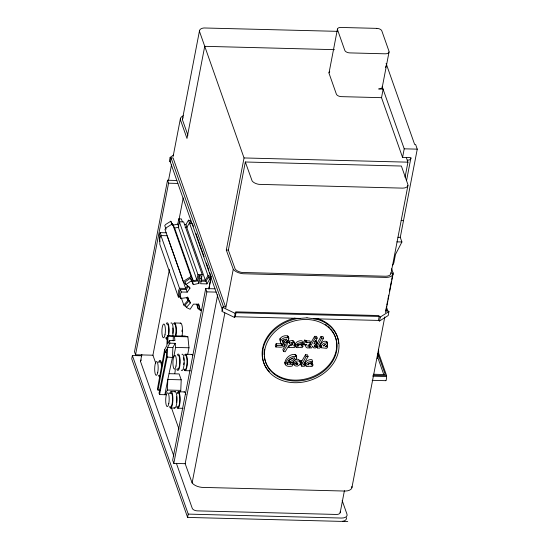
<?xml version="1.0" encoding="UTF-8"?>
<svg xmlns="http://www.w3.org/2000/svg" width="549" height="549" viewBox="0 0 549 549"><rect width="100%" height="100%" fill="white"/><g stroke="black" fill="none" stroke-linecap="round" stroke-linejoin="round"><path stroke-width="0.82" d="M287.278 362.635L292.432 362.772L293.042 364.502L292.13 366.087C278.137 368.798 287.374 351.635 295.774 354.887C298.944 358.971 293.001 361.585 290.38 363.493L288.884 360.473L292.466 358.147M285.274 364.33C285.7 359.602 291.787 355.176 296.385 356.624L296.714 357.166M166.553 394.758L159.567 394.573L159.052 393.105L166.416 356.953L166.738 349.034L164.858 352.54L158.002 390.119L160.274 390.181M187.724 354.311L188.986 347.778L187.888 336.812L184.835 336.009L167.273 335.83L166.882 345.513L164.583 349.795L157.494 388.692L158.002 390.119M167.273 335.83L174.493 336.468L174.905 340.579L169.593 340.442L169.867 343.187L167.569 347.469L167.177 357.152L159.567 394.573M168.035 336.029L167.713 343.949L169.593 340.442M179.708 392.384L180.779 390.38L181.211 379.819L167.816 379.476L164.878 394.71L167.383 390.037L167.816 379.476L172.489 357.289L172.88 347.606L175.179 343.324L169.867 343.187M173.155 340.922L173.347 336.166M305.031 344.353L305.354 345.596M288.232 337.299C287.573 333.332 277.375 337.415 280.216 341.252M286.942 341.183L286.022 344.024L282.838 349.562L283.449 351.291L285.123 351.84C286.942 349.191 288.657 343.832 292.631 343.935L291.828 345.342L289.186 345.76L288.877 347.359L294.463 347.503L295.376 345.918L294.765 344.189M173.601 155.017L170.115 157.433L169.346 161.42L170.272 161.88L222.702 310.713M141.8 355.773L132.378 355.532L131.739 358.847L187.6 517.419L340.785 521.372A7.212 3.843 10.9 0 0 346.35 517.542M170.272 161.88L171.041 157.892L170.115 157.433M176.826 180.484L167.534 180.244L134.498 351.779L135.548 354.757L152.931 355.21L155.765 363.253M168.584 180.017L171.501 164.878M173.12 156.465L180.408 118.618M135.548 354.757L168.57 183.194L167.534 180.244M182.494 119.023L199.52 30.607M140.571 361.187L141.868 354.448M178.816 227.066L177.78 224.122L178.789 218.9L181.355 218.914L182.392 221.858M152.931 355.21L169.442 269.422M178.988 219.806L183.201 197.935M188.575 286.201L186.269 289.508L180.333 289.357L181.266 291.993L187.202 292.143L189.961 288.17L183.517 282.069L164.954 229.372L166.512 227.581L172.503 223.827L191.066 276.524L193.186 280.772L196.906 279.942L178.343 227.245L179.379 221.858L183.627 221.878L202.19 274.569L201.133 280.072L205.333 280.182L208.009 275.605L189.439 222.908L192.555 223.923L193.392 226.318M175.179 343.324L175.584 347.435L173.628 357.591L166.416 356.953M196.906 279.942L197.942 274.548L179.379 221.858M191.388 280.765L186.042 284.526L185.116 281.891L190.455 278.13L193.317 284.643L198.91 283.387L197.983 280.752L198.971 275.612L200.762 275.619L201.689 278.254L200.632 283.73L206.946 283.895L209.457 279.585L208.531 276.95L209.745 277.348L210.672 279.983L208.908 289.151M198.91 283.387L199.898 278.247L198.971 275.612M214.995 288.829L205.697 288.589L172.667 460.124L173.82 463.404L185.171 463.699L192.123 482.914A10.006 5.332 10.9 0 0 201.881 487.375L345.088 491.06A9.354 4.982 10.9 0 0 351.882 486.428M173.82 463.404L206.856 291.869L205.697 288.589M208.881 288.232L209.196 286.571M209.519 284.91L211.118 276.621L209.711 272.627M185.171 463.699L217.713 294.683M391.595 268.749L393.022 272.791A9.354 4.982 10.9 0 1 386.221 277.43L243.022 273.738A10.006 5.332 10.9 0 1 233.263 269.278L226.305 250.063L244.044 157.947L199.534 31.54A7.377 3.932 10.9 0 1 203.953 27.972L337.525 31.348M390.943 272.668A7.226 3.85 10.9 0 1 385.686 276.243L241.992 272.462A7.878 4.2 10.9 0 1 235.171 269.058L228.357 250.111L245.328 162.003L401.381 166.031L407.907 184.56A7.226 3.85 10.9 0 1 402.657 188.135L258.956 184.354A7.878 4.2 10.9 0 1 252.135 180.95L245.328 162.003M223.47 306.726L171.041 157.892L173.093 157.947L225.522 306.781L223.47 306.726L222.619 307.351L221.851 311.338L234.375 317.363L235.233 316.739L300.001 318.406M192.123 482.914L224.843 313.012M225.811 307.968L233.263 269.278M187.6 517.419L188.238 514.104L132.378 355.532M234.375 317.363L235.144 313.376L235.995 312.752L379.201 316.444L380.306 317.02L388.96 311.544L387.855 310.967L385.679 310.906L386.482 306.767M235.233 316.739L235.995 312.752L235.679 311.853L378.885 315.545L379.201 316.444L378.433 320.431L379.537 321.007L388.191 315.531L388.96 311.544M329.029 72.866L337.45 29.118M302.993 346.117L302.087 347.702L299.322 347.339L297.531 347.695L296.11 347.174C292.83 343.276 298.546 340.133 301.991 340.737L302.602 342.473L302.293 344.072C299.136 342.473 295.012 348.91 299.939 344.415L301.607 344.957L300.982 346.062L302.993 346.117L302.382 344.381L301.044 344.347M309.19 344.559L309.801 346.289L307.495 346.09L309.547 344.257L310.26 344.278L310.576 342.658L309.965 340.929L306.26 340.833L306.87 342.562L310.576 342.658M312.964 365.03L312.052 366.615L309.286 366.252L307.502 366.615L306.081 366.087C302.801 362.196 308.517 359.046 311.956 359.65L312.566 361.386L312.264 362.985C309.108 361.386 304.983 367.823 309.911 363.328L311.578 363.877L310.954 364.982L312.964 365.03L312.354 363.301L311.009 363.266M385.597 67.5L385.913 65.853M389.063 51.894L382.296 87.03L404.222 148.82L402.568 157.426L410.954 157.638A4.804 2.56 10.9 0 1 407.248 160.191M402.568 157.426L381.521 97.674L383.175 89.068L378.398 88.945M340.202 512.553L344.415 490.655M405.045 177.245L407.948 162.168L406.308 157.522M406.596 180.278L410.796 158.476M379.537 321.007L380.306 317.02M390.97 273.608L407.934 185.5M386.798 305.107L387.594 300.962M387.917 299.308L388.713 295.163M389.509 291.025L391.423 281.081M391.746 279.42L393.022 272.791M351.916 487.649L384.794 316.91M385.604 312.704L393.057 274.013M392.727 265.14A9.319 7.528 -19.4 0 0 393.99 262.196L395.479 254.455L401.916 241.985L400.283 237.333L417.261 149.156L415.62 144.504L414.653 144.476L386.105 63.43M385.618 380.416A1.62 0.405 -88.5 0 0 386.194 379.97L386.455 378.625A1.503 0.377 -88.5 0 0 386.4 376.539L386.578 375.605L378.57 352.877M289.584 341.094L291.903 340.476L293.557 341.121L294.566 343.53L293.701 345.877L295.376 345.918M166.217 232.797L160.212 232.646L159.34 234.848L159.388 239.886L159.903 241.354M160.939 235.583L179.509 288.28L185.665 288.438L167.095 235.741L160.939 235.583L159.786 238.499L159.841 244.387L178.404 297.084L180.045 296.858M179.509 288.28L178.35 291.196L178.404 297.084M180.333 289.357L179.592 291.224L179.64 295.87L180.566 298.505L187.525 297.517L190.331 303.034L186.351 307.467L190.112 309.272L193.454 304.125L198.772 304.263L200.193 310.336L201.812 309.938M181.266 291.993L180.525 293.859L180.566 298.505M283.531 344.079L283.819 342.59L282.131 340.531M288.191 336.407C290.126 338.987 287.518 341.293 285.638 342.796L284.293 341.835L286.969 339.028C281.513 339.447 281.534 341.629 284.512 344.896C283.456 348.519 278.494 346.728 275.886 347.009L275.275 345.273L276.188 343.695L281.095 343.818L281.946 343.207M327.65 346.755L326.724 348.334L321.371 347.764C318.482 344.546 323.279 339.913 326.628 341.485C328.515 343.358 327.355 345.987 325.056 346.687L327.65 346.755L327.039 345.019M288.801 338.136C285.034 335.487 276.339 341.265 282.557 344.944L281.706 345.554L276.799 345.424L275.886 347.009M295.746 346.597C295.781 343.338 300.001 342.418 302.602 342.473M305.718 365.51C305.745 362.251 309.972 361.338 312.566 361.386M306.87 342.562L306.39 340.62L304.702 340.078L303.13 342.83L303.741 344.559L305.416 345.108L306.898 344.189C304.215 345.925 306.26 348.677 308.888 347.874L309.801 346.289M303.741 344.559L305.313 341.807L304.702 340.078M309.362 345.458L314.618 336.324L316.574 336.372L317.185 338.109L313.795 344.01L316.629 342.459L316.018 340.723L314.598 341.499M283.449 351.291C284.753 348.039 289.117 344.401 286.887 340.545M300.303 362.258L301.243 360.624L299.548 360.583C298.642 358.47 295.616 358.984 294.333 360.453A3.376 2.724 -19.4 0 0 293.468 362.017C292.603 366.375 298.361 367.693 300.015 363.966L300.914 363.994L301.854 362.361L301.243 360.624M315.716 344.724L316.327 346.46L315.401 348.045L313.472 347.764L312.601 346.09L311.523 347.942L309.567 347.894L315.229 338.054L314.618 336.324M304.565 363.102L305.175 364.831L304.263 366.416L301.545 365.957L300.687 363.788L301.545 365.957M320.671 346.57L319.765 348.155L317.487 347.997L316.794 347.256L316.19 344.937L321.007 336.489L322.963 336.537L323.574 338.273L318.811 346.522L320.671 346.57L320.06 344.841M301.284 362.072L305.512 354.743L307.467 354.798L308.078 356.527L303.316 364.783L305.175 364.831M305.512 354.743L306.122 356.479L301.298 365.517M321.007 336.489L321.618 338.218L316.794 347.256M186.976 227.485L185.939 224.548L188.506 220.156L190.318 220.746L191.354 223.69M205.333 280.182L186.77 227.485L189.439 222.908M206.946 283.895L206.019 281.26L208.531 276.95M185.665 288.438L187.504 285.782M183.517 282.069L185.075 280.271L191.066 276.524M185.322 306.369L183.805 305.018L187.971 300.372L187.127 297.977M297.359 364.406L298.004 363.884L296.988 362.676L295.986 363.754L296.096 364.316L297.359 364.406L296.748 362.669L296.035 362.827M288.98 342.178L289.392 343.331L292.514 342.212L293.468 342.384L294.566 343.53M172.455 224.575L170.794 221.247L165.784 224.383L164.748 225.577L166.045 229.249M289.495 362.203C302.623 354.448 287.12 358.051 287.244 364.104L293.042 364.502M316.018 340.723L317.487 343.777L314.405 345.451L314.701 346.385L316.327 346.46M196.583 304.208L198.271 309.005L199.809 308.627M172.784 225.241L177.78 224.122M172.503 223.827L174.623 228.075L178.343 227.245M190.455 278.13L192.39 282.008L197.983 280.752M287.511 340.442L288.774 340.25L289.392 343.331M287.498 342.274L289.385 341.986M197.942 274.548L202.19 274.569M199.898 278.247L201.689 278.254M334.478 49.664L204.722 46.322L186.983 138.437L180.429 119.833A9.511 5.071 10.9 0 1 183.332 115.825M381.521 97.674L341.389 96.638A4.303 2.292 10.9 0 1 336.379 94.14L329.105 73.477A4.303 2.292 10.9 0 1 329.729 71.816M404.222 148.82L417.261 149.156M244.044 157.947L407.948 162.168M168.57 183.194L177.862 183.435M401.168 220.581L403.494 220.643M184.334 224.507L185.939 224.548M185.088 227.444L186.77 227.485M397.956 237.271L400.283 237.333M396.852 241.855L401.916 241.985M226.305 250.063L228.357 250.111M200.495 281.115L206.019 281.26M206.856 291.869L216.148 292.109M313.664 318.763L378.433 320.431M174.603 322.963L180.758 323.128M315.229 338.054L317.185 338.109M321.618 338.218L323.574 338.273M174.493 336.468L187.888 336.812M175.584 347.435L188.986 347.778M167.569 347.469L172.88 347.606M166.374 352.575L164.858 352.54L164.583 349.795M306.122 356.479L308.078 356.527M185.617 354.235L191.773 354.393M294.099 364.673L294.079 363.754A3.376 2.724 -19.4 0 1 294.943 362.189C296.227 360.72 299.253 360.206 300.159 362.319L301.854 362.361M373.361 374.246L385.254 374.555L377.884 353.631M372.922 375.255L386.578 375.605M184.951 370.664L190.338 370.801M372.744 376.189L386.4 376.539M169.092 373.677L179.139 373.938L181.211 379.819M372.153 380.333L385.81 380.683M167.383 390.037L180.779 390.38M171.151 391.581L175.255 391.691M178.398 391.76L184.546 391.917M170.485 407.989L174.589 408.099M177.725 408.188L183.112 408.326M188.238 514.104L341.423 518.05A7.212 3.843 10.9 0 0 346.989 514.221L342.171 500.537M342.459 521.413L347.764 521.55M305.313 341.807L307.001 342.356M208.009 275.605L211.118 276.621M209.457 279.585L210.672 279.983M222.619 307.351L235.144 313.376M285.425 363.774L285.857 364.021M327.575 343.667L327.238 343.221C324.651 342.013 321.144 344.504 321.069 347.256M288.884 360.473L289.769 361.757M316.629 342.459L317.487 343.777M295.136 344.861L295.499 345.438M305.107 363.781L305.47 364.358M320.458 345.527L320.76 346.035M293.489 362.937L293.914 363.726M187.648 296.954L188.698 299.02M186.502 297.489L187.971 300.372M284.663 362.594L285.075 363.438M386.427 306.918L387.855 310.967M383.751 374.459L377.575 356.939A4.09 1.029 -88.5 0 1 377.417 356.335M326.628 341.485L327.595 344.298M320.451 344.882L321.371 347.764M316.876 346.268L317.487 347.997M316.437 345.966L317.048 347.695M314.289 345.232L314.701 346.385M309.856 343.118L310.26 344.278M309.162 346.735L309.567 347.894M311.173 362.724L311.578 363.877M301.202 343.804L301.607 344.957M308.119 363.754L308.524 364.913M305.086 363.047L305.697 364.783M305.669 364.934L306.081 366.087M297.949 344.257L298.56 345.994M297.407 344.971L297.812 346.131M297.235 344.882L297.64 346.035M295.115 344.134L295.726 345.863M295.698 346.014L296.11 347.174M293.557 341.121L294.58 344.34M301.38 364.529L301.991 366.258M292.857 340.654L293.468 342.384M299.548 360.583L300.159 362.319M292.315 343.139L292.72 344.292M291.828 343.111L292.439 344.847M295.774 354.887L296.385 356.624M295.115 354.551L295.726 356.287M287.923 336.05L288.534 337.786M287.552 335.851L288.163 337.587M295.911 363.342L296.323 364.495M295.691 363.157L296.096 364.316M288.472 346.206L288.877 347.359M283.682 340.106L284.293 341.835M283.908 343.159L284.512 344.896M289.975 362.34L290.38 363.493M282.152 343.784L282.557 344.944M279.983 338.582L280.594 340.318M281.616 343.647L282.227 345.376M281.369 343.777L281.98 345.513M286.887 362.566L287.498 364.296M286.839 362.951L287.244 364.104M276.188 343.695L276.799 345.424M187.902 135.267L182.508 119.963A7.377 3.932 10.9 0 1 183.222 117.774M195.924 233.503L204.084 256.658M206.335 263.046L208.867 270.232M188.506 220.156L189.796 223.827M178.789 218.9L179.825 221.844M174.623 228.075L193.186 280.772M192.39 282.008L193.317 284.643M170.794 221.247L172.091 224.925M200.193 310.336L198.374 303.906M189.494 286.853L189.961 288.17M186.269 289.508L187.202 292.143M190.331 303.034L189.405 300.399L185.425 304.832L186.351 307.467M160.212 232.646L161.248 235.583M181.273 297.826L183.805 305.018M171.35 407.488L178.995 429.201M173.827 456.027L140.661 361.88A4.838 2.58 10.9 0 1 141.361 360.014M176.373 463.274L192.253 508.333A4.365 2.326 10.9 0 0 197.324 510.865L336.338 514.454A4.893 2.608 10.9 0 0 340.112 511.853M382.207 86.323L382.296 87.03A4.941 2.635 10.9 0 1 379.599 88.883M197.153 304.242L198.271 309.005M326.964 341.931L326.984 342.569M293.955 341.801L293.969 342.61M296.103 355.429L296.103 356.177M317.048 318.495A39.048 31.547 -19.4 0 1 338.664 343.55M269.284 371.611A39.048 31.547 -19.4 0 1 295.026 318.118M334.41 334.766A37.037 29.921 -19.4 0 1 308.655 378.137A37.037 29.921 -19.4 0 1 264.275 356.425M264.138 354.86A37.037 29.921 -19.4 0 1 264.44 349.233M325.584 324.514A37.037 29.921 -19.4 0 1 326.93 325.502M328.199 326.559A37.037 29.921 -19.4 0 1 329.386 327.671M330.484 328.837A37.037 29.921 -19.4 0 1 334.067 334.067M377.177 358.271A1.791 0.453 -88.5 0 0 377.767 357.66L378.542 353.631A2.711 0.679 -88.5 0 0 378.446 349.871M175.255 369.402A8.235 2.072 -88.5 0 1 174.808 373.437M191.23 354.537A8.235 2.072 -88.5 0 1 192.761 355.766M184.004 392.061A8.235 2.072 -88.5 0 1 185.905 394.71M180.216 323.265A8.235 2.072 -88.5 0 1 182.261 326.765A8.235 2.072 -88.5 0 1 182.035 335.913M182.028 330.1A6.362 1.599 -88.5 0 1 182.014 331.754M173.532 323.793A8.235 2.072 -88.5 0 1 175.961 325.756A8.235 2.072 -88.5 0 1 175.879 335.755M174.088 324.246A7.068 1.777 -88.5 0 1 175.941 328.055A7.068 1.777 -88.5 0 1 175.316 336.496M172.805 327.979A7.068 1.777 -88.5 0 1 172.763 333.373M170.924 323.032A8.221 2.072 -88.5 0 1 172.962 326.531A8.221 2.072 -88.5 0 1 172.743 335.665M166.292 323.615A8.221 2.072 -88.5 0 1 168.715 325.578A8.221 2.072 -88.5 0 1 168.639 335.563M167.239 339.056A8.221 2.072 -88.5 0 1 165.709 337.827M166.855 324.219A6.904 1.736 -88.5 0 1 168.66 327.938A6.904 1.736 -88.5 0 1 168.049 336.187M167.644 337.189A6.904 1.736 -88.5 0 1 166.313 337.532M158.586 362.333A8.221 2.072 -88.5 0 1 161.845 366.224M160.013 376.58A8.221 2.072 -88.5 0 1 158.483 375.351M159.183 362.319A6.904 1.736 -88.5 0 1 161.523 368.969M160.418 374.713A6.904 1.736 -88.5 0 1 159.519 375.406M184.546 355.066A8.235 2.072 -88.5 0 1 187.339 362.992A8.235 2.072 -88.5 0 1 183.97 369.292M183.599 357.715A7.068 1.777 -88.5 0 1 183.901 360.398M183.908 362.834A7.068 1.777 -88.5 0 1 183.778 364.646M185.109 355.519A7.068 1.777 -88.5 0 1 187.051 362.916A7.068 1.777 -88.5 0 1 184.553 369.141M177.869 355.491A6.904 1.736 -88.5 0 1 179.77 362.717A6.904 1.736 -88.5 0 1 177.327 368.798M177.306 354.887A8.221 2.072 -88.5 0 1 180.099 362.807A8.221 2.072 -88.5 0 1 176.73 369.1M181.939 354.304A8.221 2.072 -88.5 0 1 184.196 362.91A8.221 2.072 -88.5 0 1 181.294 370.15M170.197 393.592A6.904 1.736 -88.5 0 1 172.558 398.444A6.904 1.736 -88.5 0 1 170.54 406.679M174.712 391.828A8.221 2.072 -88.5 0 1 176.977 400.434A8.221 2.072 -88.5 0 1 174.067 407.674M169.6 393.606A8.221 2.072 -88.5 0 1 172.393 393.853A8.221 2.072 -88.5 0 1 172.311 404.936A8.221 2.072 -88.5 0 1 169.504 406.617M177.32 392.59A8.235 2.072 -88.5 0 1 180.113 400.516A8.235 2.072 -88.5 0 1 176.744 406.816M177.423 393.633A7.068 1.777 -88.5 0 1 179.846 399.514A7.068 1.777 -88.5 0 1 177.327 406.665M176.593 396.769A7.068 1.777 -88.5 0 1 176.552 402.17M323.629 345.424L323.176 346.035L325.626 344.408L323.629 345.424M306.98 317.809L296.988 318.667A39.048 31.547 -19.4 0 0 266.203 368.07A39.048 31.547 -19.4 0 0 328.096 369.662A39.048 31.547 -19.4 0 0 316.547 319.168L306.98 317.809M376.813 28.376L340.847 27.45A4.303 2.292 10.9 0 0 337.525 29.735L344.806 50.398A4.303 2.292 10.9 0 0 349.816 52.896L385.165 53.809A4.941 2.635 10.9 0 0 388.973 51.187L381.823 30.874A4.303 2.292 10.9 0 0 376.813 28.376M285.734 379.743A37.037 29.921 -19.4 0 0 336.88 343.187A37.037 29.921 -19.4 0 0 279.585 327.842A37.037 29.921 -19.4 0 0 285.734 379.743M165.002 334.746A6.904 1.736 -88.5 0 0 163.931 324.013A6.904 1.736 -88.5 0 0 162.017 333.957A6.904 1.736 -88.5 0 0 165.002 334.746M157.776 372.27A6.904 1.736 -88.5 0 0 156.705 361.537A6.904 1.736 -88.5 0 0 154.791 371.481A6.904 1.736 -88.5 0 0 157.776 372.27M176.016 366.018A6.904 1.736 -88.5 0 0 174.946 355.285A6.904 1.736 -88.5 0 0 173.031 365.229A6.904 1.736 -88.5 0 0 176.016 366.018M168.79 403.536A6.904 1.736 -88.5 0 0 167.72 392.81A6.904 1.736 -88.5 0 0 165.805 402.753A6.904 1.736 -88.5 0 0 168.79 403.536"/></g></svg>
